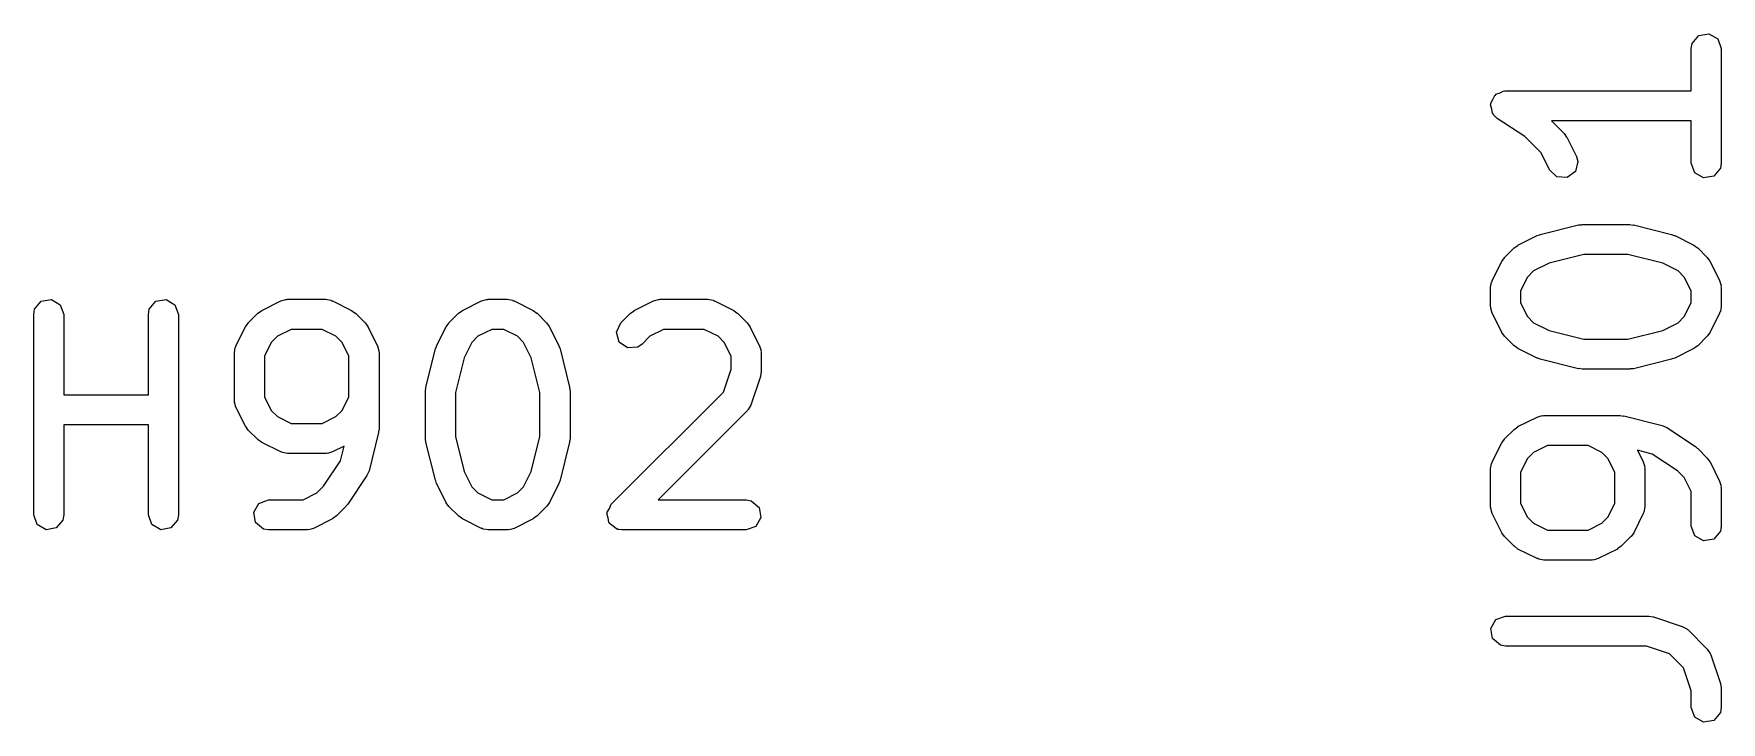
# Model space of a CAD drawing. Extents: x 77.7 to 161.9, y -134 to -51.5.
# Drawn here: x 77.71 to 86.13, y -58.13 to -54.7 of the extents above; entities that cross this region are included whole.
import ezdxf

# ---------------------------------------------------------------- set-up
doc = ezdxf.new("R2010")
doc.units = 0
doc.layers.add('BLACK', color=7, linetype='CONTINUOUS')

msp = doc.modelspace()

# ---------------------------------------------------------------- linework, layer by layer
at = {"layer": 'BLACK', "linetype": 'CONTINUOUS'}
for p, q in [((85.9754, -54.769), (85.9799, -54.7433)), ((85.9799, -54.7433), (86.0129, -54.704)), ((86.0129, -54.704), (86.0634, -54.6951)), ((86.0634, -54.6951), (86.1078, -54.7207)), ((86.1078, -54.7207), (86.1254, -54.769)), ((85.9754, -54.9797), (85.9754, -54.769)), ((86.1254, -54.769), (86.1254, -55.3404)), ((84.9874, -55.0228), (84.9961, -55.0029)), ((84.9961, -55.0029), (85, -55.0009)), ((85, -55.0009), (85.0022, -54.9972)), ((85.0022, -54.9972), (85.0226, -54.9898)), ((85.0226, -54.9898), (85.0421, -54.9801)), ((85.0421, -54.9801), (85.0463, -54.9811)), ((85.0463, -54.9811), (85.0504, -54.9797)), ((85.0504, -54.9797), (85.9754, -54.9797)), ((84.9755, -55.0498), (84.9773, -55.0459)), ((84.9816, -55.0707), (84.9755, -55.0498)), ((84.9765, -55.0416), (84.9874, -55.0228)), ((84.9773, -55.0459), (84.9765, -55.0416)), ((84.9854, -55.0922), (84.9816, -55.0707)), ((84.9887, -55.0949), (84.9854, -55.0922)), ((84.9899, -55.0991), (84.9887, -55.0949)), ((85.0088, -55.1171), (84.9899, -55.0991)), ((85.1455, -55.2082), (85.0088, -55.1171)), ((85.9754, -55.1297), (85.2791, -55.1297)), ((85.2791, -55.1297), (85.3415, -55.1921)), ((85.9754, -55.3404), (85.9754, -55.1297)), ((85.2268, -55.2896), (85.1455, -55.2082)), ((85.3415, -55.1921), (85.3544, -55.2105)), ((85.3544, -55.2105), (85.3556, -55.2116)), ((85.3556, -55.2116), (85.4032, -55.3068)), ((85.269, -55.3739), (85.2268, -55.2896)), ((85.4106, -55.3318), (85.3987, -55.3817)), ((85.4032, -55.3068), (85.4106, -55.3318)), ((85.9929, -55.3886), (85.9754, -55.3404)), ((86.1254, -55.3404), (86.1209, -55.366)), ((85.3063, -55.4092), (85.269, -55.3739)), ((85.3575, -55.4123), (85.3063, -55.4092)), ((85.3987, -55.3817), (85.3575, -55.4123)), ((86.0374, -55.4142), (85.9929, -55.3886)), ((86.0879, -55.4053), (86.0374, -55.4142)), ((86.1209, -55.366), (86.0879, -55.4053)), ((85.2227, -55.6962), (85.4131, -55.6486)), ((85.4131, -55.6486), (85.4281, -55.6475)), ((85.4281, -55.6475), (85.4313, -55.6463)), ((85.4313, -55.6463), (85.6694, -55.6463)), ((85.6694, -55.6463), (85.6842, -55.6489)), ((85.6842, -55.6489), (85.6876, -55.6486)), ((85.6876, -55.6486), (85.8781, -55.6962)), ((85.045, -55.8112), (85.0926, -55.7635)), ((85.0926, -55.7635), (85.111, -55.7507)), ((85.111, -55.7507), (85.1121, -55.7495)), ((85.1121, -55.7495), (85.2073, -55.7019)), ((85.2073, -55.7019), (85.2197, -55.6982)), ((85.2197, -55.6982), (85.2227, -55.6962)), ((85.8781, -55.6962), (85.8899, -55.7015)), ((85.8899, -55.7015), (85.8934, -55.7019)), ((85.8934, -55.7019), (85.9887, -55.7495)), ((85.9887, -55.7495), (86.0067, -55.7628)), ((86.0067, -55.7628), (86.0082, -55.7635)), ((86.0082, -55.7635), (86.0558, -55.8112)), ((84.9833, -55.9259), (85.0309, -55.8306)), ((85.0309, -55.8306), (85.0443, -55.8126)), ((85.0443, -55.8126), (85.045, -55.8112)), ((85.267, -55.8397), (85.19, -55.8782)), ((85.4406, -55.7963), (85.267, -55.8397)), ((85.6602, -55.7963), (85.4406, -55.7963)), ((85.8337, -55.8397), (85.6602, -55.7963)), ((85.9107, -55.8782), (85.8337, -55.8397)), ((86.0558, -55.8112), (86.0687, -55.8295)), ((86.0687, -55.8295), (86.0698, -55.8306)), ((86.0698, -55.8306), (86.1175, -55.9259)), ((84.9754, -55.9594), (84.9799, -55.9338)), ((84.9799, -55.9338), (84.9828, -55.9303)), ((84.9828, -55.9303), (84.9833, -55.9259)), ((85.1596, -55.9086), (85.1254, -55.9771)), ((85.19, -55.8782), (85.1596, -55.9086)), ((85.9411, -55.9086), (85.9107, -55.8782)), ((85.9754, -55.9771), (85.9411, -55.9086)), ((86.1175, -55.9259), (86.1249, -55.9509)), ((77.7502, -56.0294), (77.8007, -56.0205)), ((77.8007, -56.0205), (77.8452, -56.0462)), ((78.3216, -56.0294), (78.3722, -56.0205)), ((78.3722, -56.0205), (78.4166, -56.0462)), ((78.8494, -56.0749), (78.9446, -56.0273)), ((78.9446, -56.0273), (78.9696, -56.0199)), ((78.9696, -56.0199), (78.974, -56.0209)), ((78.974, -56.0209), (78.9782, -56.0194)), ((78.9782, -56.0194), (79.1687, -56.0194)), ((79.1687, -56.0194), (79.1943, -56.0239)), ((79.1943, -56.0239), (79.1978, -56.0268)), ((79.1978, -56.0268), (79.2022, -56.0273)), ((79.2022, -56.0273), (79.2974, -56.0749)), ((79.8494, -56.0749), (79.9446, -56.0273)), ((79.9446, -56.0273), (79.9696, -56.0199)), ((79.9696, -56.0199), (79.974, -56.0209)), ((79.974, -56.0209), (79.9782, -56.0194)), ((79.9782, -56.0194), (80.0734, -56.0194)), ((80.0734, -56.0194), (80.0991, -56.0239)), ((80.0991, -56.0239), (80.1025, -56.0268)), ((80.1025, -56.0268), (80.107, -56.0273)), ((80.107, -56.0273), (80.2022, -56.0749)), ((80.7066, -56.0749), (80.8018, -56.0273)), ((80.8018, -56.0273), (80.8268, -56.0199)), ((80.8268, -56.0199), (80.8311, -56.0209)), ((80.8311, -56.0209), (80.8353, -56.0194)), ((80.8353, -56.0194), (81.0734, -56.0194)), ((81.0734, -56.0194), (81.0991, -56.0239)), ((81.0991, -56.0239), (81.1025, -56.0268)), ((81.1025, -56.0268), (81.107, -56.0273)), ((81.107, -56.0273), (81.2022, -56.0749)), ((84.9754, -56.0547), (84.9754, -55.9594)), ((85.1254, -55.9771), (85.1254, -56.037)), ((85.9754, -56.037), (85.9754, -55.9771)), ((86.1249, -55.9509), (86.1238, -55.9552)), ((86.1238, -55.9552), (86.1254, -55.9594)), ((86.1254, -55.9594), (86.1254, -56.0547)), ((77.7127, -56.0944), (77.7172, -56.0687)), ((77.7127, -57.0944), (77.7127, -56.0944)), ((77.7172, -56.0687), (77.7502, -56.0294)), ((77.8452, -56.0462), (77.8627, -56.0944)), ((77.8627, -56.0944), (77.8627, -56.4956)), ((78.2841, -56.0944), (78.2887, -56.0687)), ((78.2841, -56.4956), (78.2841, -56.0944)), ((78.2887, -56.0687), (78.3216, -56.0294)), ((78.4166, -56.0462), (78.4341, -56.0944)), ((78.4341, -56.0944), (78.4341, -57.0944)), ((78.7823, -56.1366), (78.8299, -56.089)), ((78.8299, -56.089), (78.8483, -56.0761)), ((78.8483, -56.0761), (78.8494, -56.0749)), ((79.2974, -56.0749), (79.3155, -56.0883)), ((79.3155, -56.0883), (79.3169, -56.089)), ((79.3169, -56.089), (79.3646, -56.1366)), ((79.7823, -56.1366), (79.8299, -56.089)), ((79.8299, -56.089), (79.8483, -56.0761)), ((79.8483, -56.0761), (79.8494, -56.0749)), ((80.2022, -56.0749), (80.2202, -56.0883)), ((80.2202, -56.0883), (80.2217, -56.089)), ((80.2217, -56.089), (80.2693, -56.1366)), ((80.6394, -56.1366), (80.6871, -56.089)), ((80.6871, -56.089), (80.7054, -56.0761)), ((80.7054, -56.0761), (80.7066, -56.0749)), ((81.2022, -56.0749), (81.2202, -56.0883)), ((81.2202, -56.0883), (81.2217, -56.089)), ((81.2217, -56.089), (81.2693, -56.1366)), ((84.9769, -56.0589), (84.9754, -56.0547)), ((84.9759, -56.0632), (84.9769, -56.0589)), ((84.9833, -56.0882), (84.9759, -56.0632)), ((85.0309, -56.1834), (84.9833, -56.0882)), ((85.1254, -56.037), (85.1596, -56.1055)), ((85.1596, -56.1055), (85.19, -56.1359)), ((85.9107, -56.1359), (85.9411, -56.1055)), ((85.9411, -56.1055), (85.9754, -56.037)), ((86.1175, -56.0882), (86.0698, -56.1834)), ((86.118, -56.0838), (86.1175, -56.0882)), ((86.1209, -56.0803), (86.118, -56.0838)), ((86.1254, -56.0547), (86.1209, -56.0803)), ((78.7206, -56.2513), (78.7683, -56.1561)), ((78.7683, -56.1561), (78.7816, -56.1381)), ((78.7816, -56.1381), (78.7823, -56.1366)), ((78.9959, -56.1694), (78.9274, -56.2036)), ((79.151, -56.1694), (78.9959, -56.1694)), ((79.2195, -56.2036), (79.151, -56.1694)), ((79.3646, -56.1366), (79.3774, -56.155)), ((79.3774, -56.155), (79.3786, -56.1561)), ((79.3786, -56.1561), (79.4262, -56.2513)), ((79.7206, -56.2513), (79.7683, -56.1561)), ((79.7683, -56.1561), (79.7816, -56.1381)), ((79.7816, -56.1381), (79.7823, -56.1366)), ((79.9959, -56.1694), (79.9274, -56.2036)), ((80.0557, -56.1694), (79.9959, -56.1694)), ((80.1242, -56.2036), (80.0557, -56.1694)), ((80.2693, -56.1366), (80.2822, -56.155)), ((80.2822, -56.155), (80.2834, -56.1561)), ((80.2834, -56.1561), (80.331, -56.2513)), ((80.6178, -56.1831), (80.6394, -56.1366)), ((80.631, -56.2326), (80.6178, -56.1831)), ((80.853, -56.1694), (80.7845, -56.2036)), ((81.0557, -56.1694), (80.853, -56.1694)), ((81.1242, -56.2036), (81.0557, -56.1694)), ((81.2693, -56.1366), (81.2822, -56.155)), ((81.2822, -56.155), (81.2834, -56.1561)), ((81.2834, -56.1561), (81.331, -56.2513)), ((85.0321, -56.1846), (85.0309, -56.1834)), ((85.045, -56.2029), (85.0321, -56.1846)), ((85.19, -56.1359), (85.267, -56.1744)), ((85.267, -56.1744), (85.4406, -56.2178)), ((85.6602, -56.2178), (85.8337, -56.1744)), ((85.8337, -56.1744), (85.9107, -56.1359)), ((86.0698, -56.1834), (86.0565, -56.2015)), ((78.7127, -56.2849), (78.7172, -56.2592)), ((78.7172, -56.2592), (78.7201, -56.2558)), ((78.7201, -56.2558), (78.7206, -56.2513)), ((78.897, -56.234), (78.8627, -56.3026)), ((78.9274, -56.2036), (78.897, -56.234)), ((79.2499, -56.234), (79.2195, -56.2036)), ((79.2841, -56.3026), (79.2499, -56.234)), ((79.4262, -56.2513), (79.4337, -56.2763)), ((79.4337, -56.2763), (79.4326, -56.2806)), ((79.4326, -56.2806), (79.4341, -56.2849)), ((79.6673, -56.4571), (79.715, -56.2667)), ((79.715, -56.2667), (79.7202, -56.2548)), ((79.7202, -56.2548), (79.7206, -56.2513)), ((79.897, -56.234), (79.8585, -56.311)), ((79.9274, -56.2036), (79.897, -56.234)), ((80.1546, -56.234), (80.1242, -56.2036)), ((80.1931, -56.311), (80.1546, -56.234)), ((80.331, -56.2513), (80.3347, -56.2637)), ((80.3347, -56.2637), (80.3367, -56.2667)), ((80.3367, -56.2667), (80.3843, -56.4571)), ((80.6731, -56.2621), (80.631, -56.2326)), ((80.7242, -56.2576), (80.6731, -56.2621)), ((80.7455, -56.2427), (80.7242, -56.2576)), ((80.7845, -56.2036), (80.7455, -56.2427)), ((81.1546, -56.234), (81.1242, -56.2036)), ((81.1889, -56.3026), (81.1546, -56.234)), ((81.331, -56.2513), (81.3384, -56.2763)), ((81.3384, -56.2763), (81.3374, -56.2806)), ((81.3374, -56.2806), (81.3389, -56.2849)), ((85.0926, -56.2506), (85.045, -56.2029)), ((85.0941, -56.2512), (85.0926, -56.2506)), ((85.1121, -56.2646), (85.0941, -56.2512)), ((85.2073, -56.3122), (85.1121, -56.2646)), ((85.4406, -56.2178), (85.6602, -56.2178)), ((85.9887, -56.2646), (85.8934, -56.3122)), ((85.9898, -56.2634), (85.9887, -56.2646)), ((86.0082, -56.2506), (85.9898, -56.2634)), ((86.0558, -56.2029), (86.0082, -56.2506)), ((86.0565, -56.2015), (86.0558, -56.2029)), ((78.7127, -56.523), (78.7127, -56.2849)), ((78.8627, -56.3026), (78.8627, -56.5052)), ((79.2841, -56.5052), (79.2841, -56.3026)), ((79.4341, -56.2849), (79.4341, -56.6658)), ((79.8585, -56.311), (79.8151, -56.4846)), ((80.2365, -56.4846), (80.1931, -56.311)), ((81.1889, -56.3679), (81.1889, -56.3026)), ((81.3389, -56.2849), (81.3389, -56.3801)), ((85.2108, -56.3126), (85.2073, -56.3122)), ((85.2227, -56.3179), (85.2108, -56.3126)), ((85.4131, -56.3655), (85.2227, -56.3179)), ((85.8781, -56.3179), (85.6876, -56.3655)), ((85.881, -56.3159), (85.8781, -56.3179)), ((85.8934, -56.3122), (85.881, -56.3159)), ((81.1507, -56.4824), (81.1889, -56.3679)), ((81.3351, -56.4038), (81.2874, -56.5467)), ((81.3389, -56.3801), (81.335, -56.4022)), ((81.335, -56.4022), (81.3351, -56.4038)), ((85.4166, -56.3652), (85.4131, -56.3655)), ((85.4313, -56.3678), (85.4166, -56.3652)), ((85.6694, -56.3678), (85.4313, -56.3678)), ((85.6727, -56.3666), (85.6694, -56.3678)), ((85.6876, -56.3655), (85.6727, -56.3666)), ((77.8627, -56.4956), (78.2841, -56.4956)), ((78.7142, -56.5272), (78.7127, -56.523)), ((78.7132, -56.5315), (78.7142, -56.5272)), ((78.7206, -56.5565), (78.7132, -56.5315)), ((78.8627, -56.5052), (78.897, -56.5738)), ((79.2499, -56.5738), (79.2841, -56.5052)), ((79.6651, -56.4753), (79.6677, -56.4606)), ((79.6651, -56.7134), (79.6651, -56.4753)), ((79.6677, -56.4606), (79.6673, -56.4571)), ((79.8151, -56.4846), (79.8151, -56.7042)), ((80.2365, -56.7042), (80.2365, -56.4846)), ((80.3843, -56.4571), (80.3853, -56.4721)), ((80.3853, -56.4721), (80.3865, -56.4753)), ((80.3865, -56.4753), (80.3865, -56.7134)), ((80.5918, -57.0413), (81.1507, -56.4824)), ((78.7683, -56.6517), (78.7206, -56.5565)), ((78.897, -56.5738), (78.9274, -56.6042)), ((78.9274, -56.6042), (78.9959, -56.6384)), ((79.151, -56.6384), (79.2195, -56.6042)), ((79.2195, -56.6042), (79.2499, -56.5738)), ((81.2693, -56.576), (80.8259, -57.0194)), ((81.2712, -56.5719), (81.2693, -56.576)), ((81.275, -56.5696), (81.2712, -56.5719)), ((81.2874, -56.5467), (81.275, -56.5696)), ((85.1121, -56.6543), (85.2073, -56.6066)), ((85.2073, -56.6066), (85.2323, -56.5992)), ((85.2323, -56.5992), (85.2366, -56.6002)), ((85.2366, -56.6002), (85.2409, -56.5987)), ((85.2409, -56.5987), (85.6218, -56.5987)), ((85.6218, -56.5987), (85.6366, -56.6013)), ((85.6366, -56.6013), (85.64, -56.601)), ((85.64, -56.601), (85.8305, -56.6486)), ((78.2841, -56.6456), (77.8627, -56.6456)), ((77.8627, -56.6456), (77.8627, -57.0944)), ((78.2841, -57.0944), (78.2841, -56.6456)), ((78.7694, -56.6529), (78.7683, -56.6517)), ((78.7823, -56.6712), (78.7694, -56.6529)), ((78.8299, -56.7188), (78.7823, -56.6712)), ((78.9959, -56.6384), (79.151, -56.6384)), ((79.4319, -56.684), (79.3843, -56.8745)), ((79.4341, -56.6658), (79.4315, -56.6806)), ((79.4315, -56.6806), (79.4319, -56.684)), ((85.045, -56.7159), (85.0926, -56.6683)), ((85.0926, -56.6683), (85.111, -56.6554)), ((85.111, -56.6554), (85.1121, -56.6543)), ((85.8305, -56.6486), (85.8535, -56.6588)), ((85.8535, -56.6588), (85.8539, -56.6589)), ((85.8539, -56.6589), (85.9967, -56.7542)), ((78.8314, -56.7195), (78.8299, -56.7188)), ((78.8494, -56.7329), (78.8314, -56.7195)), ((78.9446, -56.7805), (78.8494, -56.7329)), ((78.9491, -56.781), (78.9446, -56.7805)), ((78.9525, -56.7839), (78.9491, -56.781)), ((78.9782, -56.7884), (78.9525, -56.7839)), ((79.2022, -56.7805), (79.1772, -56.7879)), ((79.2604, -56.7514), (79.2022, -56.7805)), ((79.2419, -56.8255), (79.2604, -56.7514)), ((79.6663, -56.7167), (79.6651, -56.7134)), ((79.6673, -56.7316), (79.6663, -56.7167)), ((79.715, -56.9221), (79.6673, -56.7316)), ((79.8151, -56.7042), (79.8585, -56.8777)), ((80.1931, -56.8777), (80.2365, -56.7042)), ((80.3843, -56.7316), (80.3367, -56.9221)), ((80.3865, -56.7134), (80.3839, -56.7282)), ((80.3839, -56.7282), (80.3843, -56.7316)), ((84.9833, -56.8306), (85.0309, -56.7354)), ((85.0309, -56.7354), (85.0443, -56.7174)), ((85.0443, -56.7174), (85.045, -56.7159)), ((85.19, -56.783), (85.1596, -56.8134)), ((85.2586, -56.7487), (85.19, -56.783)), ((85.4612, -56.7487), (85.2586, -56.7487)), ((85.5298, -56.783), (85.4612, -56.7487)), ((85.5602, -56.8134), (85.5298, -56.783)), ((85.7815, -56.7909), (85.7074, -56.7724)), ((85.7074, -56.7724), (85.7365, -56.8306)), ((85.9967, -56.7542), (86.005, -56.7621)), ((86.005, -56.7621), (86.0082, -56.7635)), ((86.0082, -56.7635), (86.0558, -56.8112)), ((79.1687, -56.7884), (78.9782, -56.7884)), ((79.158, -56.9514), (79.2419, -56.8255)), ((79.1729, -56.7869), (79.1687, -56.7884)), ((79.1772, -56.7879), (79.1729, -56.7869)), ((84.9754, -56.8642), (84.9799, -56.8385)), ((84.9754, -57.0547), (84.9754, -56.8642)), ((84.9799, -56.8385), (84.9828, -56.8351)), ((84.9828, -56.8351), (84.9833, -56.8306)), ((85.1596, -56.8134), (85.1254, -56.8819)), ((85.5944, -56.8819), (85.5602, -56.8134)), ((85.7365, -56.8306), (85.7439, -56.8556)), ((85.7439, -56.8556), (85.7429, -56.86)), ((85.7429, -56.86), (85.7444, -56.8642)), ((85.7444, -56.8642), (85.7444, -57.0547)), ((85.9074, -56.8749), (85.7815, -56.7909)), ((86.0558, -56.8112), (86.0687, -56.8295)), ((86.0687, -56.8295), (86.0698, -56.8306)), ((86.0698, -56.8306), (86.1175, -56.9259)), ((79.1242, -56.9851), (79.158, -56.9514)), ((79.3739, -56.8979), (79.2787, -57.0407)), ((79.374, -56.8975), (79.3739, -56.8979)), ((79.3843, -56.8745), (79.374, -56.8975)), ((79.7169, -56.925), (79.715, -56.9221)), ((79.7206, -56.9374), (79.7169, -56.925)), ((79.7683, -57.0327), (79.7206, -56.9374)), ((79.8585, -56.8777), (79.897, -56.9547)), ((80.1546, -56.9547), (80.1931, -56.8777)), ((80.331, -56.9374), (80.2834, -57.0327)), ((80.3314, -56.9339), (80.331, -56.9374)), ((80.3367, -56.9221), (80.3314, -56.9339)), ((85.1254, -56.8819), (85.1254, -57.037)), ((85.5944, -57.037), (85.5944, -56.8819)), ((85.9411, -56.9086), (85.9074, -56.8749)), ((85.9754, -56.9771), (85.9411, -56.9086)), ((86.1175, -56.9259), (86.1249, -56.9509)), ((86.1249, -56.9509), (86.1238, -56.9552)), ((78.8091, -57.0814), (78.8347, -57.0369)), ((78.8347, -57.0369), (78.883, -57.0194)), ((78.883, -57.0194), (79.0557, -57.0194)), ((79.0557, -57.0194), (79.1242, -56.9851)), ((79.7694, -57.0338), (79.7683, -57.0327)), ((79.7823, -57.0522), (79.7694, -57.0338)), ((79.897, -56.9547), (79.9274, -56.9851)), ((79.9274, -56.9851), (79.9959, -57.0194)), ((79.9959, -57.0194), (80.0557, -57.0194)), ((80.0557, -57.0194), (80.1242, -56.9851)), ((80.1242, -56.9851), (80.1546, -56.9547)), ((80.2834, -57.0327), (80.27, -57.0507)), ((80.8259, -57.0194), (81.2639, -57.0194)), ((81.2639, -57.0194), (81.2896, -57.0239)), ((81.2896, -57.0239), (81.3289, -57.0569)), ((85.1254, -57.037), (85.1596, -57.1055)), ((85.5602, -57.1055), (85.5944, -57.037)), ((85.9754, -57.1499), (85.9754, -56.9771)), ((86.1238, -56.9552), (86.1254, -56.9594)), ((86.1254, -56.9594), (86.1254, -57.1499)), ((77.7303, -57.1426), (77.7127, -57.0944)), ((77.8582, -57.12), (77.8252, -57.1593)), ((77.8627, -57.0944), (77.8582, -57.12)), ((78.3017, -57.1426), (78.2841, -57.0944)), ((78.4296, -57.12), (78.3966, -57.1593)), ((78.4341, -57.0944), (78.4296, -57.12)), ((78.818, -57.1319), (78.8091, -57.0814)), ((79.2022, -57.1138), (79.107, -57.1615)), ((79.2033, -57.1127), (79.2022, -57.1138)), ((79.2217, -57.0998), (79.2033, -57.1127)), ((79.2693, -57.0522), (79.2217, -57.0998)), ((79.2708, -57.049), (79.2693, -57.0522)), ((79.2787, -57.0407), (79.2708, -57.049)), ((79.8299, -57.0998), (79.7823, -57.0522)), ((79.8314, -57.1005), (79.8299, -57.0998)), ((79.8494, -57.1138), (79.8314, -57.1005)), ((79.9446, -57.1615), (79.8494, -57.1138)), ((80.2022, -57.1138), (80.107, -57.1615)), ((80.2033, -57.1127), (80.2022, -57.1138)), ((80.2217, -57.0998), (80.2033, -57.1127)), ((80.2693, -57.0522), (80.2217, -57.0998)), ((80.27, -57.0507), (80.2693, -57.0522)), ((80.5701, -57.0878), (80.5716, -57.0847)), ((80.576, -57.1096), (80.5701, -57.0878)), ((80.571, -57.0814), (80.5823, -57.0618)), ((80.5716, -57.0847), (80.571, -57.0814)), ((80.5799, -57.1319), (80.576, -57.1096)), ((80.5823, -57.0618), (80.5918, -57.0413)), ((81.3378, -57.1074), (81.3121, -57.1518)), ((81.3289, -57.0569), (81.3378, -57.1074)), ((84.9769, -57.0589), (84.9754, -57.0547)), ((84.9759, -57.0632), (84.9769, -57.0589)), ((84.9833, -57.0882), (84.9759, -57.0632)), ((85.0309, -57.1834), (84.9833, -57.0882)), ((85.1596, -57.1055), (85.19, -57.1359)), ((85.5298, -57.1359), (85.5602, -57.1055)), ((85.7365, -57.0882), (85.6889, -57.1834)), ((85.737, -57.0838), (85.7365, -57.0882)), ((85.7399, -57.0803), (85.737, -57.0838)), ((85.7444, -57.0547), (85.7399, -57.0803)), ((77.7747, -57.1682), (77.7303, -57.1426)), ((77.8252, -57.1593), (77.7747, -57.1682)), ((78.3461, -57.1682), (78.3017, -57.1426)), ((78.3966, -57.1593), (78.3461, -57.1682)), ((78.8573, -57.1649), (78.818, -57.1319)), ((78.883, -57.1694), (78.8573, -57.1649)), ((79.0734, -57.1694), (78.883, -57.1694)), ((79.0776, -57.1678), (79.0734, -57.1694)), ((79.082, -57.1689), (79.0776, -57.1678)), ((79.107, -57.1615), (79.082, -57.1689)), ((79.9491, -57.162), (79.9446, -57.1615)), ((79.9525, -57.1649), (79.9491, -57.162)), ((79.9782, -57.1694), (79.9525, -57.1649)), ((80.0734, -57.1694), (79.9782, -57.1694)), ((80.0776, -57.1678), (80.0734, -57.1694)), ((80.082, -57.1689), (80.0776, -57.1678)), ((80.107, -57.1615), (80.082, -57.1689)), ((80.5825, -57.1341), (80.5799, -57.1319)), ((80.5834, -57.1374), (80.5825, -57.1341)), ((80.6019, -57.1503), (80.5834, -57.1374)), ((80.6192, -57.1649), (80.6019, -57.1503)), ((80.6238, -57.1657), (80.6192, -57.1649)), ((80.6254, -57.1668), (80.6238, -57.1657)), ((80.6287, -57.1665), (80.6254, -57.1668)), ((80.6449, -57.1694), (80.6287, -57.1665)), ((81.2639, -57.1694), (80.6449, -57.1694)), ((81.3121, -57.1518), (81.2639, -57.1694)), ((85.0321, -57.1846), (85.0309, -57.1834)), ((85.045, -57.2029), (85.0321, -57.1846)), ((85.0926, -57.2506), (85.045, -57.2029)), ((85.19, -57.1359), (85.2586, -57.1701)), ((85.2586, -57.1701), (85.4612, -57.1701)), ((85.4612, -57.1701), (85.5298, -57.1359)), ((85.6748, -57.2029), (85.6272, -57.2506)), ((85.6755, -57.2015), (85.6748, -57.2029)), ((85.6889, -57.1834), (85.6755, -57.2015)), ((85.9929, -57.1981), (85.9754, -57.1499)), ((86.0374, -57.2238), (85.9929, -57.1981)), ((86.1209, -57.1756), (86.0879, -57.2149)), ((86.1254, -57.1499), (86.1209, -57.1756)), ((85.0941, -57.2512), (85.0926, -57.2506)), ((85.1121, -57.2646), (85.0941, -57.2512)), ((85.2073, -57.3122), (85.1121, -57.2646)), ((85.6077, -57.2646), (85.5125, -57.3122)), ((85.6089, -57.2634), (85.6077, -57.2646)), ((85.6272, -57.2506), (85.6089, -57.2634)), ((86.0879, -57.2149), (86.0374, -57.2238)), ((85.2118, -57.3127), (85.2073, -57.3122)), ((85.2152, -57.3156), (85.2118, -57.3127)), ((85.2409, -57.3201), (85.2152, -57.3156)), ((85.479, -57.3201), (85.2409, -57.3201)), ((85.4832, -57.3186), (85.479, -57.3201)), ((85.4875, -57.3196), (85.4832, -57.3186)), ((85.5125, -57.3122), (85.4875, -57.3196)), ((84.9765, -57.6607), (85.0022, -57.6163)), ((85.0022, -57.6163), (85.0504, -57.5987)), ((85.0504, -57.5987), (85.7647, -57.5987)), ((85.7647, -57.5987), (85.7867, -57.6026)), ((85.7867, -57.6026), (85.7884, -57.6026)), ((85.7884, -57.6026), (85.9312, -57.6502)), ((84.9854, -57.7112), (84.9765, -57.6607)), ((85.9312, -57.6502), (85.9541, -57.6626)), ((85.9541, -57.6626), (85.9565, -57.6664)), ((85.9565, -57.6664), (85.9606, -57.6683)), ((85.9606, -57.6683), (86.0558, -57.7635)), ((85.0247, -57.7442), (84.9854, -57.7112)), ((85.0504, -57.7487), (85.0247, -57.7442)), ((85.7525, -57.7487), (85.0504, -57.7487)), ((85.867, -57.7869), (85.7525, -57.7487)), ((85.9372, -57.8571), (85.867, -57.7869)), ((86.0558, -57.7635), (86.0707, -57.7849)), ((86.0707, -57.7849), (86.0711, -57.7893)), ((86.0711, -57.7893), (86.0739, -57.7929)), ((86.0739, -57.7929), (86.1215, -57.9357)), ((85.9754, -57.9716), (85.9372, -57.8571)), ((86.1215, -57.9357), (86.1248, -57.9579)), ((86.1248, -57.9579), (86.1254, -57.9594)), ((86.1254, -57.9594), (86.1254, -58.0547)), ((85.9754, -58.0547), (85.9754, -57.9716)), ((85.9929, -58.1029), (85.9754, -58.0547)), ((86.0374, -58.1285), (85.9929, -58.1029)), ((86.0879, -58.1196), (86.0374, -58.1285)), ((86.1209, -58.0803), (86.0879, -58.1196)), ((86.1254, -58.0547), (86.1209, -58.0803))]:
    msp.add_line(p, q, dxfattribs=at)

doc.saveas('drawing.dxf')
